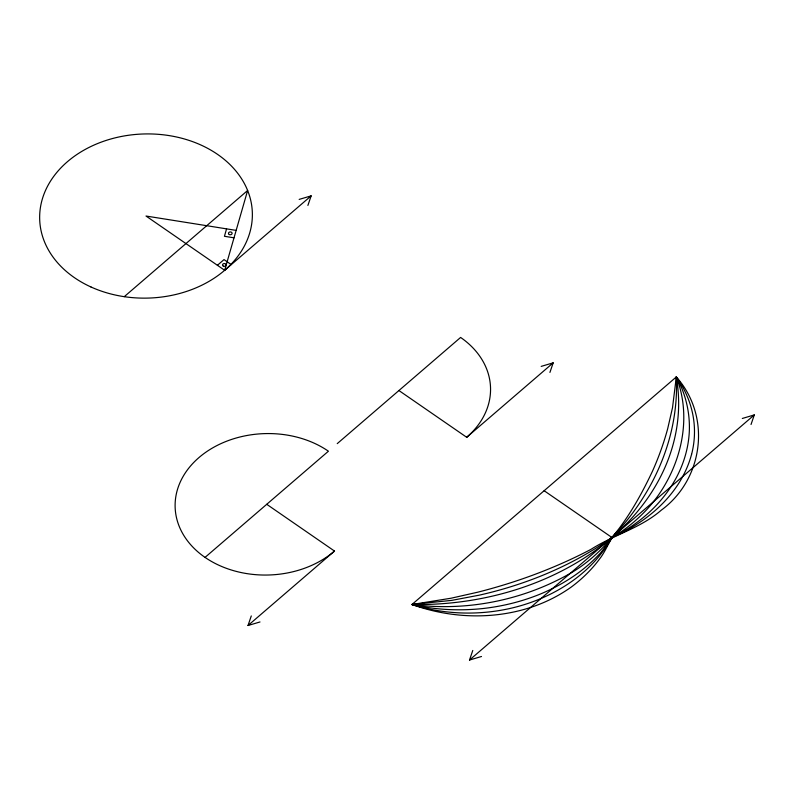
<?xml version="1.0" encoding="UTF-8"?>
<svg xmlns="http://www.w3.org/2000/svg" width="794" height="794" viewBox="0 0 794 794"><rect width="100%" height="100%" fill="white"/><g stroke="black" fill="none" stroke-linecap="round" stroke-linejoin="round"><path stroke-width="1.19" d="M676.319 376.952L672.528 407.61L667.675 428.75A450.486 347.603 -1.8 0 1 652.539 471.08C633.275 511.902 607.767 553.12 566.916 575.253C520.13 601.018 464.917 611.519 411.957 604.502L676.319 376.952C711.553 416.374 703.623 479.199 661.273 510.175C640.639 528.149 613.673 534.868 590.954 549.369C571.521 559.591 551.354 568.365 530.739 575.918A450.486 347.603 -1.8 0 1 477.819 592.175L451.071 598.219L411.957 604.502A256.264 197.736 -1.8 0 0 676.319 376.952C685.44 393.228 689.966 411.937 689.351 430.586A173.469 133.849 -1.8 0 1 676.21 477.889C662.027 504.13 638.654 524.655 611.906 537.478C591.123 552.366 568.494 564.534 544.932 574.39A332.17 256.313 -1.8 0 1 479.129 595.192L451.994 600.333L411.957 604.502C463.835 623.32 525.539 619.608 571.243 587.074C582.081 579.034 591.798 569.546 599.807 558.668C607.212 549.24 610.06 536.933 619.588 529.171C632.213 514.81 643.19 499.019 652.142 482.117A332.17 256.313 -1.8 0 0 671.714 429.425C675.555 412.235 677.213 394.549 676.319 376.952C693.797 421.564 679.118 473.71 647.785 508.458C639.825 517.172 630.942 525.003 621.216 531.702C610.12 535.861 606.298 547.493 598.299 555.244C582.647 571.888 563.035 584.324 542.133 593.297A173.469 133.849 -1.8 0 1 482.563 608.571C459.001 611.003 435.043 609.891 411.957 604.502M226.568 228.87L224.434 236.294L234.012 237.823M236.146 230.389L146.007 216.028L224.672 270.297L247.629 190.491L124.261 296.678M691.574 454.337C681.123 493.372 647.993 522.045 611.906 537.478C591.609 574.131 553.408 597.832 513.44 607.658A149.034 114.991 -1.8 0 1 411.947 604.502M307.893 205.428L311.159 195.85L299.169 199.403M260.005 621.96L248.016 625.513L251.281 615.936M549.924 372.416L553.19 362.838L541.19 366.391M481.501 656.489L469.512 660.042L472.777 650.465M751.035 424.492L754.3 414.915L742.311 418.468M217.407 265.295L224.017 259.598L231.272 264.61M224.672 270.297L311.159 195.85M205.05 557.398L328.428 451.21A91.657 70.726 -1.8 0 0 198.976 457.552A91.657 70.726 -1.8 0 0 205.05 557.398A91.657 70.726 -1.8 0 0 334.502 551.066L248.016 625.513M337.242 443.628L460.609 337.44A91.657 70.726 -1.8 0 1 466.693 437.286L553.19 362.838M469.512 660.042L754.3 414.915M398.925 390.529L466.693 437.286M544.138 490.722L611.906 537.478M266.744 504.309L334.502 551.066M676.329 376.942A149.034 114.991 -1.8 0 1 691.594 454.337M91.032 287.011A106.386 82.09 -1.8 0 0 252.353 216.296A106.386 82.09 -1.8 0 0 94.645 144.786A106.386 82.09 -1.8 0 0 91.032 287.011M229.337 234.558A1.826 1.409 -1.8 0 0 232.116 233.357A1.826 1.409 -1.8 0 0 229.416 232.116A1.826 1.409 -1.8 0 0 229.337 234.558M223.362 266.149A1.826 1.409 -1.8 0 0 226.171 264.988A1.826 1.409 -1.8 0 0 223.501 263.707A1.826 1.409 -1.8 0 0 223.362 266.149"/></g></svg>
